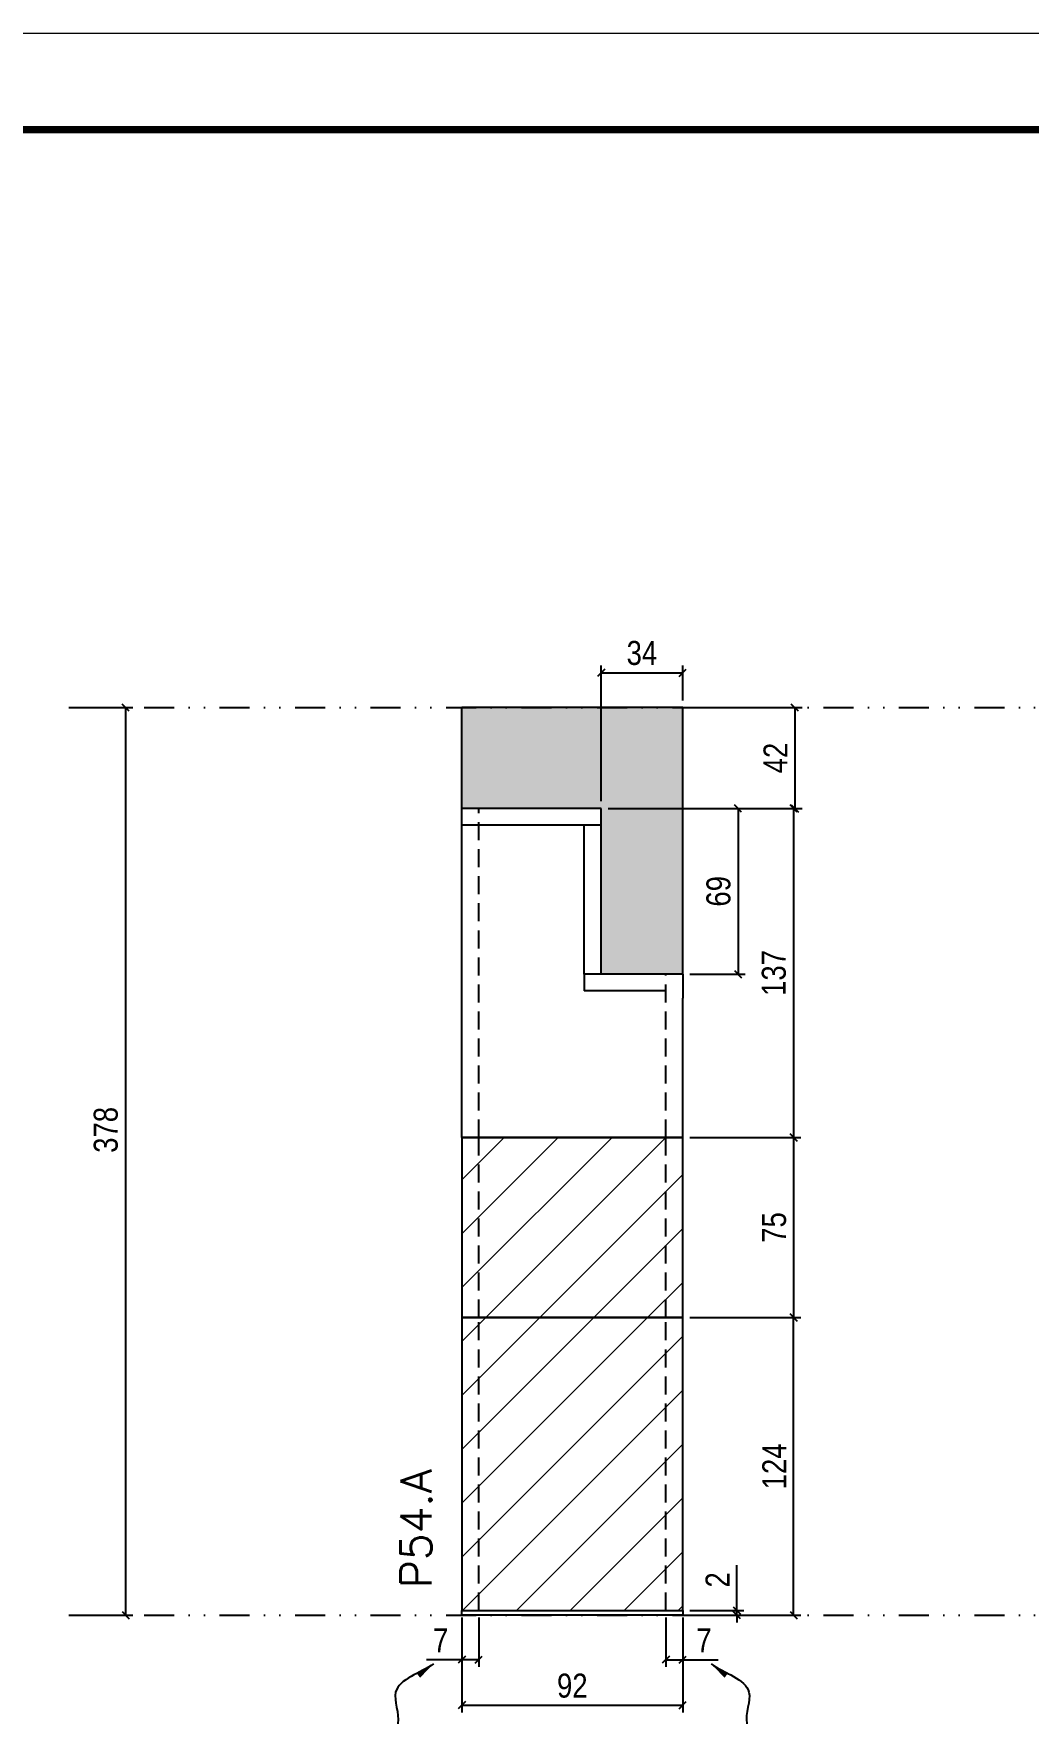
# Model space of a CAD drawing. Extents: x 2949 to 9203, y -16089 to 12527.
# Drawn here: x 6547 to 6962, y -8847 to -8148 of the extents above; entities that cross this region are included whole.
import ezdxf

# ---------------------------------------------------------------- set-up
doc = ezdxf.new("R2010")
doc.units = 0
for name, pattern in [('DASHED', [0.75, 0.5, -0.25]), ('DIVIDE2', [0.625, 0.25, -0.125, 0, -0.125, 0, -0.125]), ('HIDDEN', [0.375, 0.25, -0.125])]:
    doc.linetypes.add(name, pattern=pattern)
for name, color, linetype in [('COTA', 241, 'Continuous'), ('cotas', 4, 'Continuous'), ('Nível', 160, 'Continuous'), ('Painéis', 200, 'Continuous'), ('SARR_2.2x7', 40, 'Continuous'), ('Sarrafo de Pressão', 42, 'HIDDEN')]:
    doc.layers.add(name, color=color, linetype=linetype)
for name, color, linetype, lineweight in [('Folhas', 255, 'Continuous', 9), ('Hachura', 251, 'Continuous', 9), ('SARRAFO DE PRESSAO', 251, 'DASHED', 9), ('Texto Seção', 7, 'Continuous', 15)]:
    doc.layers.add(name, color=color, linetype=linetype, lineweight=lineweight)
doc.styles.add('COTA TECNICA', font='techl___.ttf', dxfattribs={"height": 10})
doc.styles.add('COTA TECNICA-50', font='techl___.ttf', dxfattribs={"height": 10})
doc.styles.add('REGUA-120', font='ROMANS.shx', dxfattribs={"height": 15})
doc.styles.get("Standard").update_dxf_attribs({"font": 'arial.ttf'})
doc.dimstyles.new('COTA PAINEL-50', dxfattribs={"dimtxt": 10, "dimasz": 3, "dimexe": 3, "dimexo": 3, "dimgap": 3, "dimtad": 1, "dimdec": 1, "dimzin": 12, "dimdsep": 46, "dimtxsty": 'COTA TECNICA-50', "dimblk1": 'OBLIQUE', "dimblk2": 'OBLIQUE', "dimsah": 1, "dimcen": 0.9, "dimclrd": 4, "dimclre": 4, "dimclrt": 240, "dimadec": 1, "dimazin": 3, "dimtfac": 1, "dimtdec": 1, "dimtmove": 0, "dimatfit": 3, "dimfxl": 1, "dimtolj": 1, "dimtzin": 12, "dimarcsym": 0})
doc.dimstyles.new('PAINEL', dxfattribs={"dimtxt": 10, "dimasz": 3, "dimexe": 3, "dimexo": 3, "dimgap": 3, "dimtad": 1, "dimdec": 1, "dimzin": 12, "dimdsep": 46, "dimtxsty": 'COTA TECNICA', "dimblk1": 'OBLIQUE', "dimblk2": 'OBLIQUE', "dimsah": 1, "dimcen": 0.9, "dimclrd": 4, "dimclre": 4, "dimclrt": 240, "dimadec": 1, "dimazin": 3, "dimtfac": 1, "dimtdec": 1, "dimtmove": 0, "dimatfit": 3, "dimfxl": 1, "dimtolj": 1, "dimtzin": 12, "dimarcsym": 0})
doc.dimstyles.get("Standard").update_dxf_attribs({"dimtxt": 0.18, "dimasz": 0.18, "dimexe": 0.18, "dimexo": 0.0625, "dimgap": 0.09, "dimtad": 0, "dimtih": 1, "dimtoh": 1, "dimdec": 4, "dimzin": 0, "dimdsep": 46, "dimtxsty": 'Standard', "dimcen": 0.09, "dimadec": 0, "dimazin": 0, "dimtfac": 1, "dimtdec": 4, "dimtofl": 0, "dimtmove": 0, "dimatfit": 3, "dimfxl": 1, "dimtolj": 1, "dimtzin": 0, "dimarcsym": 0})
pattern_1 = [(45, (-124478.916, -34199.222), (-11.2253202, 11.2253202), [])]

# ---------------------------------------------------------------- blocks, each defined once
blk = doc.blocks.new('9999999999')
at = {"layer": 'Folhas'}
blk.add_lwpolyline([(98138.98, 34190.21), (99623.98, 34190.21), (99623.98, 35240.21), (98138.98, 35240.21)], close=True, dxfattribs=at)
at = {"layer": 'Folhas', "color": 30, "const_width": 3}
blk.add_lwpolyline([(98213.98, 34230.21), (99583.98, 34230.21), (99583.98, 35200.21), (98213.98, 35200.21)], close=True, dxfattribs=at)
blk = doc.blocks.new('_Oblique')
at = {"color": 0, "linetype": 'ByBlock', "lineweight": -2}
blk.add_line((-0.5, -0.5), (0.5, 0.5), dxfattribs=at)
blk = doc.blocks.new('*D2334')
at = {"layer": 'cotas', "color": 4, "linetype": 'ByBlock', "lineweight": -2, "transparency": 16777216}
for p, q in [((6564.74, -8428.33), (6588.46, -8428.33)), ((6585.46, -8428.33), (6585.46, -8806.33)), ((6564.74, -8806.33), (6588.46, -8806.33))]:
    blk.add_line(p, q, dxfattribs=at)
at = {"layer": 'Defpoints', "color": 0, "linetype": 'ByBlock', "transparency": 16777216}
for p in [(6561.74, -8428.33), (6561.74, -8806.33), (6585.46, -8806.33)]:
    blk.add_point(p, dxfattribs=at)
at = {"layer": 'cotas', "color": 4, "linetype": 'ByBlock', "lineweight": -2, "transparency": 16777216, "xscale": 3, "yscale": 3, "zscale": 3}
for p, rotation in [((6585.46, -8428.33), 90), ((6585.46, -8806.33), 270)]:
    blk.add_blockref('_Oblique', p, dxfattribs=dict(at, rotation=rotation))
at = {"layer": 'cotas', "color": 240, "linetype": 'ByBlock', "transparency": 16777216, "insert": (6577.22, -8604.18), "char_height": 10, "attachment_point": 5, "rotation": 90, "style": 'COTA TECNICA'}
blk.add_mtext('\\A1;378', dxfattribs=at)
blk = doc.blocks.new('*D2320')
at = {"layer": 'COTA', "color": 4, "lineweight": -2, "transparency": 16777216}
for p, q in [((6725.59, -8807.33), (6725.59, -8846.79)), ((6817.59, -8807.33), (6817.59, -8846.79)), ((6725.59, -8843.79), (6817.59, -8843.79))]:
    blk.add_line(p, q, dxfattribs=at)
at = {"layer": 'Defpoints', "color": 0, "transparency": 16777216}
for p in [(6725.59, -8804.33), (6817.59, -8804.33), (6817.59, -8843.79)]:
    blk.add_point(p, dxfattribs=at)
at = {"layer": 'COTA', "color": 4, "lineweight": -2, "transparency": 16777216, "xscale": 3, "yscale": 3, "zscale": 3, "rotation": 180}
blk.add_blockref('_Oblique', (6725.59, -8843.79), dxfattribs=at)
at = {"layer": 'COTA', "color": 4, "lineweight": -2, "transparency": 16777216, "xscale": 3, "yscale": 3, "zscale": 3}
blk.add_blockref('_Oblique', (6817.59, -8843.79), dxfattribs=at)
at = {"layer": 'COTA', "color": 240, "transparency": 16777216, "insert": (6771.59, -8835.7), "char_height": 10, "attachment_point": 5, "style": 'COTA TECNICA'}
blk.add_mtext('\\A1;92', dxfattribs=at)
blk = doc.blocks.new('*D2321')
at = {"layer": 'COTA', "color": 4, "lineweight": -2, "transparency": 16777216}
for p, q in [((6732.59, -8807.33), (6732.59, -8827.84)), ((6725.59, -8809.33), (6725.59, -8827.84)), ((6725.59, -8824.84), (6710.86, -8824.84)), ((6732.59, -8824.84), (6725.59, -8824.84))]:
    blk.add_line(p, q, dxfattribs=at)
at = {"layer": 'Defpoints', "color": 0, "transparency": 16777216}
for p in [(6725.59, -8806.33), (6732.59, -8804.33), (6725.59, -8824.84)]:
    blk.add_point(p, dxfattribs=at)
at = {"layer": 'COTA', "color": 4, "lineweight": -2, "transparency": 16777216, "xscale": 3, "yscale": 3, "zscale": 3, "rotation": 180}
blk.add_blockref('_Oblique', (6725.59, -8824.84), dxfattribs=at)
at = {"layer": 'COTA', "color": 4, "lineweight": -2, "transparency": 16777216, "xscale": 3, "yscale": 3, "zscale": 3}
blk.add_blockref('_Oblique', (6732.59, -8824.84), dxfattribs=at)
at = {"layer": 'COTA', "color": 240, "transparency": 16777216, "insert": (6716.73, -8816.77), "char_height": 10, "attachment_point": 5, "style": 'COTA TECNICA-50'}
blk.add_mtext('\\A1;7', dxfattribs=at)
blk = doc.blocks.new('*D2322')
at = {"layer": 'COTA', "color": 4, "lineweight": -2, "transparency": 16777216}
for p, q in [((6810.59, -8807.33), (6810.59, -8827.84)), ((6817.59, -8809.33), (6817.59, -8827.84)), ((6810.59, -8824.84), (6817.59, -8824.84)), ((6817.59, -8824.84), (6832.32, -8824.84))]:
    blk.add_line(p, q, dxfattribs=at)
at = {"layer": 'Defpoints', "color": 0, "transparency": 16777216}
for p in [(6810.59, -8804.33), (6817.59, -8806.33), (6817.59, -8824.84)]:
    blk.add_point(p, dxfattribs=at)
at = {"layer": 'COTA', "color": 4, "lineweight": -2, "transparency": 16777216, "xscale": 3, "yscale": 3, "zscale": 3, "rotation": 180}
blk.add_blockref('_Oblique', (6810.59, -8824.84), dxfattribs=at)
at = {"layer": 'COTA', "color": 4, "lineweight": -2, "transparency": 16777216, "xscale": 3, "yscale": 3, "zscale": 3}
blk.add_blockref('_Oblique', (6817.59, -8824.84), dxfattribs=at)
at = {"layer": 'COTA', "color": 240, "transparency": 16777216, "insert": (6826.46, -8816.77), "char_height": 10, "attachment_point": 5, "style": 'COTA TECNICA-50'}
blk.add_mtext('\\A1;7', dxfattribs=at)
blk = doc.blocks.new('*D2323')
at = {"layer": 'COTA', "color": 4, "lineweight": -2, "transparency": 16777216}
for p, q in [((6820.59, -8682.33), (6866.83, -8682.33)), ((6863.83, -8806.33), (6863.83, -8682.33)), ((6820.59, -8806.33), (6866.83, -8806.33))]:
    blk.add_line(p, q, dxfattribs=at)
at = {"layer": 'Defpoints', "color": 0, "transparency": 16777216}
for p in [(6817.59, -8682.33), (6863.83, -8682.33), (6817.59, -8806.33)]:
    blk.add_point(p, dxfattribs=at)
at = {"layer": 'COTA', "color": 4, "lineweight": -2, "transparency": 16777216, "xscale": 3, "yscale": 3, "zscale": 3}
for p, rotation in [((6863.83, -8682.33), 90), ((6863.83, -8806.33), 270)]:
    blk.add_blockref('_Oblique', p, dxfattribs=dict(at, rotation=rotation))
at = {"layer": 'COTA', "color": 240, "transparency": 16777216, "insert": (6855.76, -8744.33), "char_height": 10, "attachment_point": 5, "rotation": 90, "style": 'COTA TECNICA-50'}
blk.add_mtext('\\A1;124', dxfattribs=at)
blk = doc.blocks.new('*D2324')
at = {"layer": 'COTA', "color": 4, "lineweight": -2, "transparency": 16777216}
for p, q in [((6840.12, -8804.33), (6840.12, -8785.53)), ((6820.59, -8804.33), (6843.12, -8804.33)), ((6820.59, -8806.33), (6843.12, -8806.33)), ((6840.12, -8806.33), (6840.12, -8804.33)), ((6840.12, -8806.33), (6840.12, -8809.33))]:
    blk.add_line(p, q, dxfattribs=at)
at = {"layer": 'Defpoints', "color": 0, "transparency": 16777216}
for p in [(6817.59, -8804.33), (6817.59, -8806.33), (6840.12, -8806.33)]:
    blk.add_point(p, dxfattribs=at)
at = {"layer": 'COTA', "color": 4, "lineweight": -2, "transparency": 16777216, "xscale": 3, "yscale": 3, "zscale": 3}
for p, rotation in [((6840.12, -8804.33), 270), ((6840.12, -8806.33), 90)]:
    blk.add_blockref('_Oblique', p, dxfattribs=dict(at, rotation=rotation))
at = {"layer": 'COTA', "color": 240, "transparency": 16777216, "insert": (6832.12, -8791.59), "char_height": 10, "attachment_point": 5, "rotation": 90, "style": 'COTA TECNICA-50'}
blk.add_mtext('\\A1;2', dxfattribs=at)
blk = doc.blocks.new('*D2325')
at = {"layer": 'COTA', "color": 4, "linetype": 'ByBlock', "lineweight": -2, "transparency": 16777216}
for p, q in [((6820.59, -8607.33), (6866.83, -8607.33)), ((6863.83, -8607.33), (6863.83, -8682.33)), ((6820.59, -8682.33), (6866.83, -8682.33))]:
    blk.add_line(p, q, dxfattribs=at)
at = {"layer": 'Defpoints', "color": 0, "linetype": 'ByBlock', "transparency": 16777216}
for p in [(6817.59, -8607.33), (6817.59, -8682.33), (6863.83, -8682.33)]:
    blk.add_point(p, dxfattribs=at)
at = {"layer": 'COTA', "color": 4, "linetype": 'ByBlock', "lineweight": -2, "transparency": 16777216, "xscale": 3, "yscale": 3, "zscale": 3}
for p, rotation in [((6863.83, -8607.33), 90), ((6863.83, -8682.33), 270)]:
    blk.add_blockref('_Oblique', p, dxfattribs=dict(at, rotation=rotation))
at = {"layer": 'COTA', "color": 240, "linetype": 'ByBlock', "transparency": 16777216, "insert": (6855.72, -8644.83), "char_height": 10, "attachment_point": 5, "rotation": 90, "style": 'COTA TECNICA'}
blk.add_mtext('\\A1;75', dxfattribs=at)
blk = doc.blocks.new('*D2445')
at = {"layer": 'COTA', "color": 4, "lineweight": -2, "transparency": 16777216}
for p, q in [((6786.59, -8470.33), (6866.83, -8470.33)), ((6863.83, -8470.33), (6863.83, -8607.33)), ((6820.59, -8607.33), (6866.83, -8607.33))]:
    blk.add_line(p, q, dxfattribs=at)
at = {"layer": 'Defpoints', "color": 0, "transparency": 16777216}
for p in [(6783.59, -8470.33), (6817.59, -8607.33), (6863.83, -8607.33)]:
    blk.add_point(p, dxfattribs=at)
at = {"layer": 'COTA', "color": 4, "lineweight": -2, "transparency": 16777216, "xscale": 3, "yscale": 3, "zscale": 3}
for p, rotation in [((6863.83, -8470.33), 90), ((6863.83, -8607.33), 270)]:
    blk.add_blockref('_Oblique', p, dxfattribs=dict(at, rotation=rotation))
at = {"layer": 'COTA', "color": 240, "transparency": 16777216, "insert": (6855.61, -8538.83), "char_height": 10, "attachment_point": 5, "rotation": 90, "style": 'COTA TECNICA-50'}
blk.add_mtext('\\A1;137', dxfattribs=at)
blk = doc.blocks.new('*D2447')
at = {"layer": 'COTA', "color": 4, "lineweight": -2, "transparency": 16777216}
for p, q in [((6820.59, -8428.33), (6867.33, -8428.33)), ((6864.33, -8428.33), (6864.33, -8470.33)), ((6786.59, -8470.33), (6867.33, -8470.33))]:
    blk.add_line(p, q, dxfattribs=at)
at = {"layer": 'Defpoints', "color": 0, "transparency": 16777216}
for p in [(6817.59, -8428.33), (6783.59, -8470.33), (6864.33, -8470.33)]:
    blk.add_point(p, dxfattribs=at)
at = {"layer": 'COTA', "color": 4, "lineweight": -2, "transparency": 16777216, "xscale": 3, "yscale": 3, "zscale": 3}
for p, rotation in [((6864.33, -8428.33), 90), ((6864.33, -8470.33), 270)]:
    blk.add_blockref('_Oblique', p, dxfattribs=dict(at, rotation=rotation))
at = {"layer": 'COTA', "color": 240, "transparency": 16777216, "insert": (6856.26, -8449.33), "char_height": 10, "attachment_point": 5, "rotation": 90, "style": 'COTA TECNICA-50'}
blk.add_mtext('\\A1;42', dxfattribs=at)
blk = doc.blocks.new('*D2448')
at = {"layer": 'COTA', "color": 4, "lineweight": -2, "transparency": 16777216}
for p, q in [((6786.59, -8470.33), (6843.66, -8470.33)), ((6840.66, -8470.33), (6840.66, -8539.33)), ((6820.59, -8539.33), (6843.66, -8539.33))]:
    blk.add_line(p, q, dxfattribs=at)
at = {"layer": 'Defpoints', "color": 0, "transparency": 16777216}
for p in [(6783.59, -8470.33), (6817.59, -8539.33), (6840.66, -8539.33)]:
    blk.add_point(p, dxfattribs=at)
at = {"layer": 'COTA', "color": 4, "lineweight": -2, "transparency": 16777216, "xscale": 3, "yscale": 3, "zscale": 3}
for p, rotation in [((6840.66, -8470.33), 90), ((6840.66, -8539.33), 270)]:
    blk.add_blockref('_Oblique', p, dxfattribs=dict(at, rotation=rotation))
at = {"layer": 'COTA', "color": 240, "transparency": 16777216, "insert": (6832.53, -8504.83), "char_height": 10, "attachment_point": 5, "rotation": 90, "style": 'COTA TECNICA-50'}
blk.add_mtext('\\A1;69', dxfattribs=at)
blk = doc.blocks.new('*D2446')
at = {"layer": 'COTA', "color": 4, "lineweight": -2, "transparency": 16777216}
for p, q in [((6783.59, -8467.33), (6783.59, -8410.84)), ((6783.59, -8413.84), (6817.59, -8413.84)), ((6817.59, -8425.33), (6817.59, -8410.84))]:
    blk.add_line(p, q, dxfattribs=at)
at = {"layer": 'Defpoints', "color": 0, "transparency": 16777216}
for p in [(6817.59, -8413.84), (6817.59, -8428.33), (6783.59, -8470.33)]:
    blk.add_point(p, dxfattribs=at)
at = {"layer": 'COTA', "color": 4, "lineweight": -2, "transparency": 16777216, "xscale": 3, "yscale": 3, "zscale": 3, "rotation": 180}
blk.add_blockref('_Oblique', (6783.59, -8413.84), dxfattribs=at)
at = {"layer": 'COTA', "color": 4, "lineweight": -2, "transparency": 16777216, "xscale": 3, "yscale": 3, "zscale": 3}
blk.add_blockref('_Oblique', (6817.59, -8413.84), dxfattribs=at)
at = {"layer": 'COTA', "color": 240, "transparency": 16777216, "insert": (6800.59, -8405.62), "char_height": 10, "attachment_point": 5, "style": 'COTA TECNICA-50'}
blk.add_mtext('\\A1;34', dxfattribs=at)

msp = doc.modelspace()

# ---------------------------------------------------------------- hatches: boundary and pattern name
at = {"layer": 'COTA', "linetype": 'ByBlock'}
h = msp.add_hatch(dxfattribs=at)
h.set_pattern_fill('AR-CONC', color=256, scale=0.03)
h.set_pattern_definition([(50, (3177.1985, -6873.4506), (5.46554, -0.4781726), [0.5715, -6.2865]), (355, (3177.1985, -6873.4506), (-1.057303, 5.731705), [0.4572, -5.0292175]), (100.45144, (3177.654, -6873.4905), (4.4082374, 5.2535326), [0.4857, -5.342707]), (46.1842, (3177.1985, -6871.9266), (8.132371, -1.26127), [0.85725, -9.42975]), (96.63556, (3177.876, -6872.032), (7.122124, 7.422784), [0.72855, -8.014068]), (351.18415, (3177.1985, -6871.927), (7.122124, 7.422784), [0.685799, -7.543792]), (21, (3177.9605, -6872.3076), (4.5484317, -3.067956), [0.5715, -6.2865]), (326, (3177.9605, -6872.3076), (1.854061, 5.525639), [0.4572, -5.0292]), (71.45144, (3178.3396, -6872.5633), (6.4024926, 2.457683), [0.4857, -5.342698]), (37.5, (3177.1985, -6873.4506), (0.0926581, 2.5366512), [0, -4.96824, 0, -5.1054, 0, -5.04825]), (7.5, (3177.1985, -6873.4506), (2.0045899, 3.0054172), [0, -2.91084, 0, -4.85394, 0, -1.92405]), (327.5, (3175.4993, -6873.4506), (4.0677179, -0.1718623), [0, -1.905, 0, -5.9436, 0, -7.8867]), (317.5, (3174.7373, -6873.4506), (4.4438754, 0.7627947), [0, -2.4765, 0, -3.94716, 0, -5.6007])])
h.paths.add_polyline_path([(6817.59, -8428.33), (6725.59, -8428.33), (6725.59, -8470.33), (6783.59, -8470.33), (6783.59, -8539.33), (6817.59, -8539.33)])
at = {"layer": 'Hachura', "linetype": 'ByBlock'}
h = msp.add_hatch(dxfattribs=at)
h.set_pattern_fill('ANSI31', color=256, scale=5)
h.set_pattern_definition(pattern_1)
h.paths.add_polyline_path([(6725.59, -8607.33), (6725.59, -8682.33), (6817.59, -8682.33), (6817.59, -8607.33)])
h = msp.add_hatch(dxfattribs=at)
h.set_pattern_fill('ANSI31', color=256, scale=5)
h.set_pattern_definition(pattern_1)
h.paths.add_polyline_path([(6817.59, -8682.33), (6725.59, -8682.33), (6725.59, -8804.33), (6817.59, -8804.33)])

# ---------------------------------------------------------------- linework, layer by layer
at = {"layer": 'COTA', "linetype": 'ByBlock'}
for p, q in [((6725.59, -8470.33), (6725.59, -8428.33)), ((6817.59, -8428.33), (6725.59, -8428.33)), ((6817.59, -8539.33), (6817.59, -8428.33))]:
    msp.add_line(p, q, dxfattribs=at)
at = {"layer": 'Nível', "color": 4, "linetype": 'DIVIDE2', "ltscale": 50}
for p, q in [((6561.74, -8428.33), (7572.08, -8428.33)), ((6561.74, -8806.33), (7572.08, -8806.33))]:
    msp.add_line(p, q, dxfattribs=at)
at = {"layer": 'Painéis'}
for p, q in [((6783.59, -8470.33), (6725.59, -8470.33)), ((6725.59, -8532.33), (6725.59, -8470.33)), ((6783.59, -8539.33), (6783.59, -8470.33)), ((6725.59, -8607.33), (6725.59, -8532.33)), ((6817.59, -8539.33), (6783.59, -8539.33)), ((6817.59, -8539.33), (6817.59, -8549.33)), ((6817.59, -8607.33), (6817.59, -8549.33))]:
    msp.add_line(p, q, dxfattribs=at)
at = {"layer": 'Painéis', "linetype": 'ByBlock'}
msp.add_line((6725.59, -8607.33), (6817.59, -8607.33), dxfattribs=at)
at = {"layer": 'Painéis'}
for points in [[(6725.59, -8682.33), (6817.59, -8682.33), (6817.59, -8607.33), (6725.59, -8607.33)], [(6725.59, -8804.33), (6817.59, -8804.33), (6817.59, -8682.33), (6725.59, -8682.33)], [(6725.59, -8804.33), (6817.59, -8804.33), (6817.59, -8806.33), (6725.59, -8806.33)]]:
    msp.add_lwpolyline(points, close=True, dxfattribs=at)
at = {"layer": 'SARR_2.2x7'}
for p, q in [((6783.59, -8477.33), (6725.59, -8477.33)), ((6776.59, -8539.33), (6776.59, -8477.33)), ((6783.59, -8539.33), (6776.59, -8539.33)), ((6776.59, -8539.33), (6776.59, -8546.33)), ((6810.59, -8546.33), (6776.59, -8546.33))]:
    msp.add_line(p, q, dxfattribs=at)
at = {"layer": 'Sarrafo de Pressão', "ltscale": 30}
for p, q in [((6732.59, -8607.33), (6732.59, -8470.33)), ((6810.59, -8607.33), (6810.59, -8539.33)), ((6732.59, -8682.33), (6732.59, -8607.33)), ((6810.59, -8682.33), (6810.59, -8607.33)), ((6732.59, -8804.33), (6732.59, -8682.33)), ((6810.59, -8804.33), (6810.59, -8682.33))]:
    msp.add_line(p, q, dxfattribs=at)

# ---------------------------------------------------------------- block references
at = {"layer": 'SARRAFO DE PRESSAO', "color": 6, "linetype": 'ByBlock'}
msp.add_blockref('9999999999', (-92006.44, -43387.82), dxfattribs=at)

# ---------------------------------------------------------------- texts
at = {"layer": 'Texto Seção', "insert": (6712.97, -8795.08), "char_height": 13, "width": 285.3299, "attachment_point": 7, "rotation": 90, "style": 'REGUA-120'}
msp.add_mtext('P54.A', dxfattribs=at)

# ---------------------------------------------------------------- dimensions: what is measured, and where the dimension line sits
at = {"layer": 'COTA'}
for base, p1, p2, picture, middle in [((6817.59, -8413.84), (6783.59, -8470.33), (6817.59, -8428.33), '*D2446', (6800.59, -8405.62)), ((6817.59, -8824.84), (6810.59, -8804.33), (6817.59, -8806.33), '*D2322', (6826.46, -8816.77))]:
    dim = msp.add_linear_dim(base=base, p1=p1, p2=p2, dimstyle='COTA PAINEL-50', dxfattribs=at)
    dim.commit()
    dim.dimension.update_dxf_attribs({"geometry": picture, "text_midpoint": middle})
for base, p1, p2, angle, picture, middle in [((6864.33, -8470.33), (6817.59, -8428.33), (6783.59, -8470.33), 90, '*D2447', (6856.26, -8449.33)), ((6863.83, -8607.33), (6783.59, -8470.33), (6817.59, -8607.33), 90, '*D2445', (6855.61, -8538.83)), ((6840.66, -8539.33), (6783.59, -8470.33), (6817.59, -8539.33), 90, '*D2448', (6832.53, -8504.83)), ((6863.83, -8682.33), (6817.59, -8806.33), (6817.59, -8682.33), 90, '*D2323', (6855.76, -8744.33)), ((6725.59, -8824.84), (6732.59, -8804.33), (6725.59, -8806.33), 180, '*D2321', (6716.73, -8816.77))]:
    dim = msp.add_linear_dim(base=base, p1=p1, p2=p2, angle=angle, dimstyle='COTA PAINEL-50', dxfattribs=at)
    dim.commit()
    dim.dimension.update_dxf_attribs({"geometry": picture, "text_midpoint": middle})
at = {"layer": 'COTA', "linetype": 'ByBlock'}
dim = msp.add_linear_dim(base=(6863.83, -8682.33), p1=(6817.59, -8607.33), p2=(6817.59, -8682.33), angle=90, dimstyle='PAINEL', dxfattribs=at)
dim.commit()
dim.dimension.update_dxf_attribs({"geometry": '*D2325', "text_midpoint": (6855.72, -8644.83)})
at = {"layer": 'COTA'}
dim = msp.add_linear_dim(base=(6840.12, -8806.33), p1=(6817.59, -8804.33), p2=(6817.59, -8806.33), angle=90, dimstyle='COTA PAINEL-50', dxfattribs=at)
dim.commit()
dim.dimension.update_dxf_attribs({"geometry": '*D2324', "text_midpoint": (6840.12, -8791.59), "dimtype": 160})
dim = msp.add_linear_dim(base=(6817.59, -8843.79), p1=(6725.59, -8804.33), p2=(6817.59, -8804.33), dimstyle='PAINEL', override={"dimarcsym": 2}, dxfattribs=at)
dim.commit()
dim.dimension.update_dxf_attribs({"geometry": '*D2320', "text_midpoint": (6771.59, -8835.7)})
at = {"layer": 'cotas', "linetype": 'ByBlock'}
dim = msp.add_linear_dim(base=(6585.46, -8806.33), p1=(6561.74, -8428.33), p2=(6561.74, -8806.33), angle=90, dimstyle='PAINEL', dxfattribs=at)
dim.commit()
dim.dimension.update_dxf_attribs({"geometry": '*D2334', "text_midpoint": (6585.46, -8604.18), "dimtype": 160})

# ---------------------------------------------------------------- leaders
at = {"layer": 'COTA', "path_type": 1}
for points in [[(6713.76, -8826.51), (6697.98, -8838.35), (6698.9, -8851.36), (6693.35, -8861.14)], [(6829.42, -8826.51), (6845.21, -8838.35), (6844.28, -8851.36), (6849.83, -8861.14)]]:
    msp.add_leader(points, dimstyle='Standard', override={"dimasz": 8}, dxfattribs=at)

doc.saveas('drawing.dxf')
